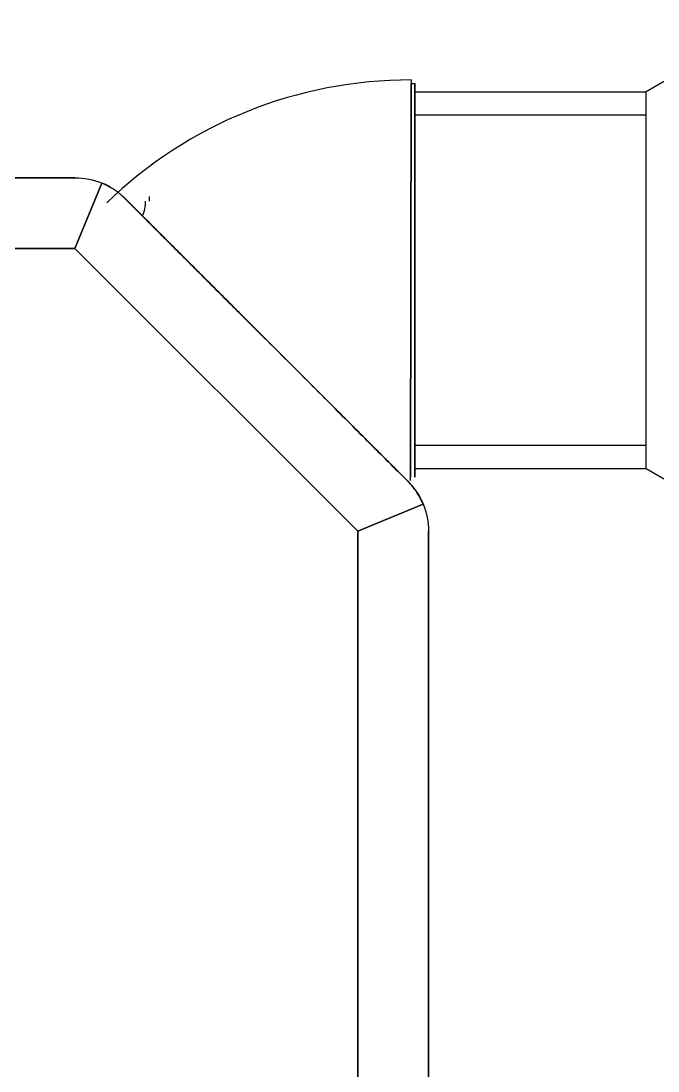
# Model space of a CAD drawing. Header units: millimetres. Extents: x 441156 to 441876, y 4514765 to 4515211.
# Drawn here: x 441348.754 to 441348.8891, y 4515148.1498 to 4515148.3726 of the extents above; entities that cross this region are included whole.
import ezdxf

# ---------------------------------------------------------------- set-up
doc = ezdxf.new("R2010")
doc.units = ezdxf.units.MM
doc.layers.add('Instalaciones_ventilación_extracción', color=86, linetype='Continuous', lineweight=25)

msp = doc.modelspace()

# ---------------------------------------------------------------- linework, layer by layer
at = {"layer": 'Instalaciones_ventilación_extracción'}
for p, q in [((441348.9123457787, 4515148.3725512, -5.307373364137415e-07), (441348.8865150293, 4515148.3575512, -5.307373364137415e-07)), ((441348.8366764715, 4515148.360051059, -5.307373364137415e-07), (441348.8365281192, 4515148.275051189, -5.307373364137415e-07)), ((441348.8366764715, 4515148.360051059, -5.307373364137415e-07), (441348.8365281192, 4515148.275051189, -5.307373364137415e-07)), ((441348.8365294277, 4515148.2758012, -5.307373364137415e-07), (441348.836675163, 4515148.3593012, -5.307373364137415e-07)), ((441348.836675163, 4515148.3593012, -5.307373364137415e-07), (441348.8365294277, 4515148.2758012, -5.307373364137415e-07)), ((441348.836675163, 4515148.3593012, -5.307373364137415e-07), (441348.8375150287, 4515148.3593012, -5.307373364137415e-07)), ((441348.8375150287, 4515148.3593012, -5.307373364137415e-07), (441348.8375150287, 4515148.2758012, -5.307373364137415e-07)), ((441348.8375150287, 4515148.2758012, -5.307373364137415e-07), (441348.8375150287, 4515148.3593012, -5.307373364137415e-07)), ((441348.8375150287, 4515148.3575512, -5.307373364137415e-07), (441348.8865150293, 4515148.3575512, -5.307373364137415e-07)), ((441348.8375150287, 4515148.3575512, -5.307373364137415e-07), (441348.8375150287, 4515148.2775512, -5.307373364137415e-07)), ((441348.8375150287, 4515148.2775512, -5.307373364137415e-07), (441348.8375150287, 4515148.3575512, -5.307373364137415e-07)), ((441348.8865150293, 4515148.2775512, -5.307373364137415e-07), (441348.8865150293, 4515148.3575512, -5.307373364137415e-07)), ((441348.8375150287, 4515148.2825512, -5.307373364137415e-07), (441348.8375150287, 4515148.3525512, -5.307373364137415e-07)), ((441348.8865150293, 4515148.3525512, -5.307373364137415e-07), (441348.8375150287, 4515148.3525512, -5.307373364137415e-07)), ((441348.8375150287, 4515148.3525512, -5.307373364137415e-07), (441348.8375150287, 4515148.2825512, -5.307373364137415e-07)), ((441348.5053926167, 4515148.339306034, -5.307373364137415e-07), (441348.7653926174, 4515148.339306034, -5.307373364137415e-07)), ((441348.7653926174, 4515148.339306034, -5.307373364137415e-07), (441348.5053926167, 4515148.339306034, -5.307373364137415e-07)), ((441348.7653867202, 4515148.324306034, -5.307373364137415e-07), (441348.771127835, 4515148.33816631, -5.307373364137415e-07)), ((441348.771127835, 4515148.33816631, -5.307373364137415e-07), (441348.7653867202, 4515148.324306034, -5.307373364137415e-07)), ((441348.7711278312, 4515148.33816631, -5.307373364137415e-07), (441348.7713288051, 4515148.33808144, -5.307373364137415e-07)), ((441348.7713288051, 4515148.33808144, -5.307373364137415e-07), (441348.7711278312, 4515148.33816631, -5.307373364137415e-07)), ((441348.7713288051, 4515148.33808144, -5.307373364137415e-07), (441348.771527093, 4515148.337994266, -5.307373364137415e-07)), ((441348.771527093, 4515148.337994266, -5.307373364137415e-07), (441348.7713288051, 4515148.33808144, -5.307373364137415e-07)), ((441348.771527093, 4515148.337994266, -5.307373364137415e-07), (441348.7717228784, 4515148.337904789, -5.307373364137415e-07)), ((441348.7717228784, 4515148.337904789, -5.307373364137415e-07), (441348.771527093, 4515148.337994266, -5.307373364137415e-07)), ((441348.7717228784, 4515148.337904789, -5.307373364137415e-07), (441348.7719160244, 4515148.337813175, -5.307373364137415e-07)), ((441348.7719160244, 4515148.337813175, -5.307373364137415e-07), (441348.7717228784, 4515148.337904789, -5.307373364137415e-07)), ((441348.7719160244, 4515148.337813175, -5.307373364137415e-07), (441348.7721063924, 4515148.337719562, -5.307373364137415e-07)), ((441348.7721063924, 4515148.337719562, -5.307373364137415e-07), (441348.7719160244, 4515148.337813175, -5.307373364137415e-07)), ((441348.7721063924, 4515148.337719562, -5.307373364137415e-07), (441348.7722938313, 4515148.337624119, -5.307373364137415e-07)), ((441348.7722938313, 4515148.337624119, -5.307373364137415e-07), (441348.7721063924, 4515148.337719562, -5.307373364137415e-07)), ((441348.7722938313, 4515148.337624119, -5.307373364137415e-07), (441348.7724781884, 4515148.337526997, -5.307373364137415e-07)), ((441348.7724781884, 4515148.337526997, -5.307373364137415e-07), (441348.7722938313, 4515148.337624119, -5.307373364137415e-07)), ((441348.7724781884, 4515148.337526997, -5.307373364137415e-07), (441348.7726593251, 4515148.337428333, -5.307373364137415e-07)), ((441348.7726593251, 4515148.337428333, -5.307373364137415e-07), (441348.7724781884, 4515148.337526997, -5.307373364137415e-07)), ((441348.7726593251, 4515148.337428333, -5.307373364137415e-07), (441348.7728370904, 4515148.337328312, -5.307373364137415e-07)), ((441348.7728370904, 4515148.337328312, -5.307373364137415e-07), (441348.7726593251, 4515148.337428333, -5.307373364137415e-07)), ((441348.7728370904, 4515148.337328312, -5.307373364137415e-07), (441348.7730113613, 4515148.337227101, -5.307373364137415e-07)), ((441348.7730113613, 4515148.337227101, -5.307373364137415e-07), (441348.7728370904, 4515148.337328312, -5.307373364137415e-07)), ((441348.7730113613, 4515148.337227101, -5.307373364137415e-07), (441348.7731820308, 4515148.337124897, -5.307373364137415e-07)), ((441348.7731820308, 4515148.337124897, -5.307373364137415e-07), (441348.7730113613, 4515148.337227101, -5.307373364137415e-07)), ((441348.7731820308, 4515148.337124897, -5.307373364137415e-07), (441348.7733489918, 4515148.337021946, -5.307373364137415e-07)), ((441348.7733489918, 4515148.337021946, -5.307373364137415e-07), (441348.7731820308, 4515148.337124897, -5.307373364137415e-07)), ((441348.7733489918, 4515148.337021946, -5.307373364137415e-07), (441348.7735121083, 4515148.336918415, -5.307373364137415e-07)), ((441348.7735121083, 4515148.336918415, -5.307373364137415e-07), (441348.7733489918, 4515148.337021946, -5.307373364137415e-07)), ((441348.7735121083, 4515148.336918415, -5.307373364137415e-07), (441348.7736712881, 4515148.336814533, -5.307373364137415e-07)), ((441348.7736712881, 4515148.336814533, -5.307373364137415e-07), (441348.7735121083, 4515148.336918415, -5.307373364137415e-07)), ((441348.7736712881, 4515148.336814533, -5.307373364137415e-07), (441348.7738264092, 4515148.336710499, -5.307373364137415e-07)), ((441348.7738264092, 4515148.336710499, -5.307373364137415e-07), (441348.7736712881, 4515148.336814533, -5.307373364137415e-07)), ((441348.7738264092, 4515148.336710499, -5.307373364137415e-07), (441348.7739773794, 4515148.336606525, -5.307373364137415e-07)), ((441348.7739773794, 4515148.336606525, -5.307373364137415e-07), (441348.7738264092, 4515148.336710499, -5.307373364137415e-07)), ((441348.7739773794, 4515148.336606525, -5.307373364137415e-07), (441348.7741249018, 4515148.336502185, -5.307373364137415e-07)), ((441348.7741249018, 4515148.336502185, -5.307373364137415e-07), (441348.7739773794, 4515148.336606525, -5.307373364137415e-07)), ((441348.7741249018, 4515148.336502185, -5.307373364137415e-07), (441348.7742693108, 4515148.336397434, -5.307373364137415e-07)), ((441348.7742693108, 4515148.336397434, -5.307373364137415e-07), (441348.7741249018, 4515148.336502185, -5.307373364137415e-07)), ((441348.7742693108, 4515148.336397434, -5.307373364137415e-07), (441348.7744103782, 4515148.336292545, -5.307373364137415e-07)), ((441348.7744103782, 4515148.336292545, -5.307373364137415e-07), (441348.7742693108, 4515148.336397434, -5.307373364137415e-07)), ((441348.7744103782, 4515148.336292545, -5.307373364137415e-07), (441348.7745479057, 4515148.33618784, -5.307373364137415e-07)), ((441348.7745479057, 4515148.33618784, -5.307373364137415e-07), (441348.7744103782, 4515148.336292545, -5.307373364137415e-07)), ((441348.7745479057, 4515148.33618784, -5.307373364137415e-07), (441348.7746816334, 4515148.336083622, -5.307373364137415e-07)), ((441348.7746816334, 4515148.336083622, -5.307373364137415e-07), (441348.7745479057, 4515148.33618784, -5.307373364137415e-07)), ((441348.7746816334, 4515148.336083622, -5.307373364137415e-07), (441348.7748113797, 4515148.335980183, -5.307373364137415e-07)), ((441348.7748113797, 4515148.335980183, -5.307373364137415e-07), (441348.7746816334, 4515148.336083622, -5.307373364137415e-07)), ((441348.7748113797, 4515148.335980183, -5.307373364137415e-07), (441348.7749368977, 4515148.335877841, -5.307373364137415e-07)), ((441348.7749368977, 4515148.335877841, -5.307373364137415e-07), (441348.7748113797, 4515148.335980183, -5.307373364137415e-07)), ((441348.7749368977, 4515148.335877841, -5.307373364137415e-07), (441348.7750580377, 4515148.335776844, -5.307373364137415e-07)), ((441348.7750580377, 4515148.335776844, -5.307373364137415e-07), (441348.7749368977, 4515148.335877841, -5.307373364137415e-07)), ((441348.7750580377, 4515148.335776844, -5.307373364137415e-07), (441348.7751750574, 4515148.33567722, -5.307373364137415e-07)), ((441348.7751750574, 4515148.33567722, -5.307373364137415e-07), (441348.7750580377, 4515148.335776844, -5.307373364137415e-07)), ((441348.7751750574, 4515148.33567722, -5.307373364137415e-07), (441348.775288079, 4515148.335578999, -5.307373364137415e-07)), ((441348.775288079, 4515148.335578999, -5.307373364137415e-07), (441348.7751750574, 4515148.33567722, -5.307373364137415e-07)), ((441348.775288079, 4515148.335578999, -5.307373364137415e-07), (441348.7753969813, 4515148.335482471, -5.307373364137415e-07)), ((441348.7753969813, 4515148.335482471, -5.307373364137415e-07), (441348.775288079, 4515148.335578999, -5.307373364137415e-07)), ((441348.7753969813, 4515148.335482471, -5.307373364137415e-07), (441348.7755008778, 4515148.335388584, -5.307373364137415e-07)), ((441348.7755008778, 4515148.335388584, -5.307373364137415e-07), (441348.7753969813, 4515148.335482471, -5.307373364137415e-07)), ((441348.7755008778, 4515148.335388584, -5.307373364137415e-07), (441348.7755992972, 4515148.335298023, -5.307373364137415e-07)), ((441348.7755992972, 4515148.335298023, -5.307373364137415e-07), (441348.7755008778, 4515148.335388584, -5.307373364137415e-07)), ((441348.7755992972, 4515148.335298023, -5.307373364137415e-07), (441348.7756895228, 4515148.335213535, -5.307373364137415e-07)), ((441348.7756895228, 4515148.335213535, -5.307373364137415e-07), (441348.7755992972, 4515148.335298023, -5.307373364137415e-07)), ((441348.7756895228, 4515148.335213535, -5.307373364137415e-07), (441348.7757461938, 4515148.335159763, -5.307373364137415e-07)), ((441348.7757461938, 4515148.335159763, -5.307373364137415e-07), (441348.7756895228, 4515148.335213535, -5.307373364137415e-07)), ((441348.7757461882, 4515148.335159769, -5.307373364137415e-07), (441348.8362463518, 4515148.274659605, -5.307373364137415e-07)), ((441348.8362463518, 4515148.274659605, -5.307373364137415e-07), (441348.7757461882, 4515148.335159769, -5.307373364137415e-07)), ((441348.8359992188, 4515148.274912636, -5.307373364137415e-07), (441348.7759992192, 4515148.334912635, -5.307373364137415e-07)), ((441348.7759992192, 4515148.334912635, -5.307373364137415e-07), (441348.8359992188, 4515148.274912636, -5.307373364137415e-07)), ((441348.7811426167, 4515148.335306033, -5.307373364137415e-07), (441348.7811426167, 4515148.334320433, -5.307373364137415e-07)), ((441348.7797169118, 4515148.331194934, -5.307373364137415e-07), (441348.7797228629, 4515148.331188999, -5.307373364137415e-07)), ((441348.7797228629, 4515148.331188999, -5.307373364137415e-07), (441348.7797169118, 4515148.331194934, -5.307373364137415e-07)), ((441348.7797228629, 4515148.331188999, -5.307373364137415e-07), (441348.7797409446, 4515148.331170902, -5.307373364137415e-07)), ((441348.7797409446, 4515148.331170902, -5.307373364137415e-07), (441348.7797228629, 4515148.331188999, -5.307373364137415e-07)), ((441348.7797409446, 4515148.331170902, -5.307373364137415e-07), (441348.7797715841, 4515148.331140262, -5.307373364137415e-07)), ((441348.7797715841, 4515148.331140262, -5.307373364137415e-07), (441348.7797409446, 4515148.331170902, -5.307373364137415e-07)), ((441348.7797715841, 4515148.331140262, -5.307373364137415e-07), (441348.7798151784, 4515148.331096684, -5.307373364137415e-07)), ((441348.7798151784, 4515148.331096684, -5.307373364137415e-07), (441348.7797715841, 4515148.331140262, -5.307373364137415e-07)), ((441348.7798151784, 4515148.331096684, -5.307373364137415e-07), (441348.7798720943, 4515148.331039753, -5.307373364137415e-07)), ((441348.7798720943, 4515148.331039753, -5.307373364137415e-07), (441348.7798151784, 4515148.331096684, -5.307373364137415e-07)), ((441348.7798720943, 4515148.331039753, -5.307373364137415e-07), (441348.7799426355, 4515148.330969227, -5.307373364137415e-07)), ((441348.7799426355, 4515148.330969227, -5.307373364137415e-07), (441348.7798720943, 4515148.331039753, -5.307373364137415e-07)), ((441348.7799426355, 4515148.330969227, -5.307373364137415e-07), (441348.7800266957, 4515148.33088515, -5.307373364137415e-07)), ((441348.7800266957, 4515148.33088515, -5.307373364137415e-07), (441348.7799426355, 4515148.330969227, -5.307373364137415e-07)), ((441348.7800266957, 4515148.33088515, -5.307373364137415e-07), (441348.7801241847, 4515148.330787677, -5.307373364137415e-07)), ((441348.7801241847, 4515148.330787677, -5.307373364137415e-07), (441348.7800266957, 4515148.33088515, -5.307373364137415e-07)), ((441348.7801241847, 4515148.330787677, -5.307373364137415e-07), (441348.7802349637, 4515148.330676898, -5.307373364137415e-07)), ((441348.7802349637, 4515148.330676898, -5.307373364137415e-07), (441348.7801241847, 4515148.330787677, -5.307373364137415e-07)), ((441348.7802349637, 4515148.330676898, -5.307373364137415e-07), (441348.7803589106, 4515148.330552937, -5.307373364137415e-07)), ((441348.7803589106, 4515148.330552937, -5.307373364137415e-07), (441348.7802349637, 4515148.330676898, -5.307373364137415e-07)), ((441348.7803589106, 4515148.330552937, -5.307373364137415e-07), (441348.7804957508, 4515148.330416095, -5.307373364137415e-07)), ((441348.7804957508, 4515148.330416095, -5.307373364137415e-07), (441348.7803589106, 4515148.330552937, -5.307373364137415e-07)), ((441348.7804957508, 4515148.330416095, -5.307373364137415e-07), (441348.7806449514, 4515148.330266911, -5.307373364137415e-07)), ((441348.7806449514, 4515148.330266911, -5.307373364137415e-07), (441348.7804957508, 4515148.330416095, -5.307373364137415e-07)), ((441348.7806449514, 4515148.330266911, -5.307373364137415e-07), (441348.7808059166, 4515148.33010593, -5.307373364137415e-07)), ((441348.7808059166, 4515148.33010593, -5.307373364137415e-07), (441348.7806449514, 4515148.330266911, -5.307373364137415e-07)), ((441348.7808059166, 4515148.33010593, -5.307373364137415e-07), (441348.7809781116, 4515148.32993375, -5.307373364137415e-07)), ((441348.7809781116, 4515148.32993375, -5.307373364137415e-07), (441348.7808059166, 4515148.33010593, -5.307373364137415e-07)), ((441348.7809781116, 4515148.32993375, -5.307373364137415e-07), (441348.7811609274, 4515148.329750935, -5.307373364137415e-07)), ((441348.7811609274, 4515148.329750935, -5.307373364137415e-07), (441348.7809781116, 4515148.32993375, -5.307373364137415e-07)), ((441348.7811609274, 4515148.329750935, -5.307373364137415e-07), (441348.7813536153, 4515148.329558246, -5.307373364137415e-07)), ((441348.7813536153, 4515148.329558246, -5.307373364137415e-07), (441348.7811609274, 4515148.329750935, -5.307373364137415e-07)), ((441348.7813536153, 4515148.329558246, -5.307373364137415e-07), (441348.781555215, 4515148.329356632, -5.307373364137415e-07)), ((441348.781555215, 4515148.329356632, -5.307373364137415e-07), (441348.7813536153, 4515148.329558246, -5.307373364137415e-07)), ((441348.781555215, 4515148.329356632, -5.307373364137415e-07), (441348.7817647635, 4515148.329147083, -5.307373364137415e-07)), ((441348.7817647635, 4515148.329147083, -5.307373364137415e-07), (441348.781555215, 4515148.329356632, -5.307373364137415e-07)), ((441348.7817647635, 4515148.329147083, -5.307373364137415e-07), (441348.7819813165, 4515148.328930546, -5.307373364137415e-07)), ((441348.7819813165, 4515148.328930546, -5.307373364137415e-07), (441348.7817647635, 4515148.329147083, -5.307373364137415e-07)), ((441348.7819813165, 4515148.328930546, -5.307373364137415e-07), (441348.7822055752, 4515148.328706272, -5.307373364137415e-07)), ((441348.7822055752, 4515148.328706272, -5.307373364137415e-07), (441348.7819813165, 4515148.328930546, -5.307373364137415e-07)), ((441348.7822055752, 4515148.328706272, -5.307373364137415e-07), (441348.7824432767, 4515148.328468585, -5.307373364137415e-07)), ((441348.7824432767, 4515148.328468585, -5.307373364137415e-07), (441348.7822055752, 4515148.328706272, -5.307373364137415e-07)), ((441348.7824432767, 4515148.328468585, -5.307373364137415e-07), (441348.7826947868, 4515148.328217075, -5.307373364137415e-07)), ((441348.7826947868, 4515148.328217075, -5.307373364137415e-07), (441348.7824432767, 4515148.328468585, -5.307373364137415e-07)), ((441348.7826947868, 4515148.328217075, -5.307373364137415e-07), (441348.7829599232, 4515148.327951923, -5.307373364137415e-07)), ((441348.7829599232, 4515148.327951923, -5.307373364137415e-07), (441348.7826947868, 4515148.328217075, -5.307373364137415e-07)), ((441348.7829599232, 4515148.327951923, -5.307373364137415e-07), (441348.7832385181, 4515148.327673328, -5.307373364137415e-07)), ((441348.7832385181, 4515148.327673328, -5.307373364137415e-07), (441348.7829599232, 4515148.327951923, -5.307373364137415e-07)), ((441348.7832385181, 4515148.327673328, -5.307373364137415e-07), (441348.7835303732, 4515148.327381473, -5.307373364137415e-07)), ((441348.7835303732, 4515148.327381473, -5.307373364137415e-07), (441348.7832385181, 4515148.327673328, -5.307373364137415e-07)), ((441348.7835303732, 4515148.327381473, -5.307373364137415e-07), (441348.7838350759, 4515148.327076785, -5.307373364137415e-07)), ((441348.7838350759, 4515148.327076785, -5.307373364137415e-07), (441348.7835303732, 4515148.327381473, -5.307373364137415e-07)), ((441348.7838350759, 4515148.327076785, -5.307373364137415e-07), (441348.7841520627, 4515148.326759784, -5.307373364137415e-07)), ((441348.7841520627, 4515148.326759784, -5.307373364137415e-07), (441348.7838350759, 4515148.327076785, -5.307373364137415e-07)), ((441348.7841520627, 4515148.326759784, -5.307373364137415e-07), (441348.784480813, 4515148.326431049, -5.307373364137415e-07)), ((441348.784480813, 4515148.326431049, -5.307373364137415e-07), (441348.7841520627, 4515148.326759784, -5.307373364137415e-07)), ((441348.7653867202, 4515148.324306034, -5.307373364137415e-07), (441348.5053985147, 4515148.324306034, -5.307373364137415e-07)), ((441348.5053985147, 4515148.324306034, -5.307373364137415e-07), (441348.7653867202, 4515148.324306034, -5.307373364137415e-07)), ((441348.825392617, 4515148.264300137, -5.307373364137415e-07), (441348.7653867202, 4515148.324306034, -5.307373364137415e-07)), ((441348.7653867202, 4515148.324306034, -5.307373364137415e-07), (441348.825392617, 4515148.264300137, -5.307373364137415e-07)), ((441348.784480813, 4515148.326431049, -5.307373364137415e-07), (441348.7848207486, 4515148.326091114, -5.307373364137415e-07)), ((441348.7848207486, 4515148.326091114, -5.307373364137415e-07), (441348.784480813, 4515148.326431049, -5.307373364137415e-07)), ((441348.7848207486, 4515148.326091114, -5.307373364137415e-07), (441348.7851713189, 4515148.325740527, -5.307373364137415e-07)), ((441348.7851713189, 4515148.325740527, -5.307373364137415e-07), (441348.7848207486, 4515148.326091114, -5.307373364137415e-07)), ((441348.7851713189, 4515148.325740527, -5.307373364137415e-07), (441348.785531777, 4515148.325380069, -5.307373364137415e-07)), ((441348.785531777, 4515148.325380069, -5.307373364137415e-07), (441348.7851713189, 4515148.325740527, -5.307373364137415e-07)), ((441348.785531777, 4515148.325380069, -5.307373364137415e-07), (441348.7859012234, 4515148.325010624, -5.307373364137415e-07)), ((441348.7859012234, 4515148.325010624, -5.307373364137415e-07), (441348.785531777, 4515148.325380069, -5.307373364137415e-07)), ((441348.7859012234, 4515148.325010624, -5.307373364137415e-07), (441348.7862787406, 4515148.324633106, -5.307373364137415e-07)), ((441348.7862787406, 4515148.324633106, -5.307373364137415e-07), (441348.7859012234, 4515148.325010624, -5.307373364137415e-07)), ((441348.7862787406, 4515148.324633106, -5.307373364137415e-07), (441348.7866634299, 4515148.324248416, -5.307373364137415e-07)), ((441348.7866634299, 4515148.324248416, -5.307373364137415e-07), (441348.7862787406, 4515148.324633106, -5.307373364137415e-07)), ((441348.7866634299, 4515148.324248416, -5.307373364137415e-07), (441348.7870543451, 4515148.323857502, -5.307373364137415e-07)), ((441348.7870543451, 4515148.323857502, -5.307373364137415e-07), (441348.7866634299, 4515148.324248416, -5.307373364137415e-07)), ((441348.7870543451, 4515148.323857502, -5.307373364137415e-07), (441348.7874503406, 4515148.32346152, -5.307373364137415e-07)), ((441348.7874503406, 4515148.32346152, -5.307373364137415e-07), (441348.7870543451, 4515148.323857502, -5.307373364137415e-07)), ((441348.7874503406, 4515148.32346152, -5.307373364137415e-07), (441348.7878501667, 4515148.323061694, -5.307373364137415e-07)), ((441348.7878501667, 4515148.323061694, -5.307373364137415e-07), (441348.7874503406, 4515148.32346152, -5.307373364137415e-07)), ((441348.7878501667, 4515148.323061694, -5.307373364137415e-07), (441348.7882525875, 4515148.32265926, -5.307373364137415e-07)), ((441348.7882525875, 4515148.32265926, -5.307373364137415e-07), (441348.7878501667, 4515148.323061694, -5.307373364137415e-07)), ((441348.7882525875, 4515148.32265926, -5.307373364137415e-07), (441348.7886563801, 4515148.322255481, -5.307373364137415e-07)), ((441348.7886563801, 4515148.322255481, -5.307373364137415e-07), (441348.7882525875, 4515148.32265926, -5.307373364137415e-07)), ((441348.7886563801, 4515148.322255481, -5.307373364137415e-07), (441348.7890666891, 4515148.321845173, -5.307373364137415e-07)), ((441348.7890666891, 4515148.321845173, -5.307373364137415e-07), (441348.7886563801, 4515148.322255481, -5.307373364137415e-07)), ((441348.7890666891, 4515148.321845173, -5.307373364137415e-07), (441348.7894915399, 4515148.321420307, -5.307373364137415e-07)), ((441348.7894915399, 4515148.321420307, -5.307373364137415e-07), (441348.7890666891, 4515148.321845173, -5.307373364137415e-07)), ((441348.7894915399, 4515148.321420307, -5.307373364137415e-07), (441348.7899303064, 4515148.320981541, -5.307373364137415e-07)), ((441348.7899303064, 4515148.320981541, -5.307373364137415e-07), (441348.7894915399, 4515148.321420307, -5.307373364137415e-07)), ((441348.7899303064, 4515148.320981541, -5.307373364137415e-07), (441348.7903823173, 4515148.320529545, -5.307373364137415e-07)), ((441348.7903823173, 4515148.320529545, -5.307373364137415e-07), (441348.7899303064, 4515148.320981541, -5.307373364137415e-07)), ((441348.7903823173, 4515148.320529545, -5.307373364137415e-07), (441348.7908468564, 4515148.320065006, -5.307373364137415e-07)), ((441348.7908468564, 4515148.320065006, -5.307373364137415e-07), (441348.7903823173, 4515148.320529545, -5.307373364137415e-07)), ((441348.7908468564, 4515148.320065006, -5.307373364137415e-07), (441348.7913231897, 4515148.319588657, -5.307373364137415e-07)), ((441348.7913231897, 4515148.319588657, -5.307373364137415e-07), (441348.7908468564, 4515148.320065006, -5.307373364137415e-07)), ((441348.7913231897, 4515148.319588657, -5.307373364137415e-07), (441348.7918104176, 4515148.319101429, -5.307373364137415e-07)), ((441348.7918104176, 4515148.319101429, -5.307373364137415e-07), (441348.7913231897, 4515148.319588657, -5.307373364137415e-07)), ((441348.7918104176, 4515148.319101429, -5.307373364137415e-07), (441348.7923075641, 4515148.318604282, -5.307373364137415e-07)), ((441348.7923075641, 4515148.318604282, -5.307373364137415e-07), (441348.7918104176, 4515148.319101429, -5.307373364137415e-07)), ((441348.7923075641, 4515148.318604282, -5.307373364137415e-07), (441348.7928136681, 4515148.318098178, -5.307373364137415e-07)), ((441348.7928136681, 4515148.318098178, -5.307373364137415e-07), (441348.7923075641, 4515148.318604282, -5.307373364137415e-07)), ((441348.7928136681, 4515148.318098178, -5.307373364137415e-07), (441348.7933277675, 4515148.317584095, -5.307373364137415e-07)), ((441348.7933277675, 4515148.317584095, -5.307373364137415e-07), (441348.7928136681, 4515148.318098178, -5.307373364137415e-07)), ((441348.7933277675, 4515148.317584095, -5.307373364137415e-07), (441348.7938488704, 4515148.317062977, -5.307373364137415e-07)), ((441348.7938488704, 4515148.317062977, -5.307373364137415e-07), (441348.7933277675, 4515148.317584095, -5.307373364137415e-07)), ((441348.7938488704, 4515148.317062977, -5.307373364137415e-07), (441348.794375863, 4515148.316535984, -5.307373364137415e-07)), ((441348.794375863, 4515148.316535984, -5.307373364137415e-07), (441348.7938488704, 4515148.317062977, -5.307373364137415e-07)), ((441348.794375863, 4515148.316535984, -5.307373364137415e-07), (441348.7949075094, 4515148.316004337, -5.307373364137415e-07)), ((441348.7949075094, 4515148.316004337, -5.307373364137415e-07), (441348.794375863, 4515148.316535984, -5.307373364137415e-07)), ((441348.7949075094, 4515148.316004337, -5.307373364137415e-07), (441348.7954426204, 4515148.315469242, -5.307373364137415e-07)), ((441348.7954426204, 4515148.315469242, -5.307373364137415e-07), (441348.7949075094, 4515148.316004337, -5.307373364137415e-07)), ((441348.7954426204, 4515148.315469242, -5.307373364137415e-07), (441348.7959799581, 4515148.314931904, -5.307373364137415e-07)), ((441348.7959799581, 4515148.314931904, -5.307373364137415e-07), (441348.7954426204, 4515148.315469242, -5.307373364137415e-07)), ((441348.7959799581, 4515148.314931904, -5.307373364137415e-07), (441348.7965182579, 4515148.314393588, -5.307373364137415e-07)), ((441348.7965182579, 4515148.314393588, -5.307373364137415e-07), (441348.7959799581, 4515148.314931904, -5.307373364137415e-07)), ((441348.7965182579, 4515148.314393588, -5.307373364137415e-07), (441348.7970561302, 4515148.313855732, -5.307373364137415e-07)), ((441348.7970561302, 4515148.313855732, -5.307373364137415e-07), (441348.7965182579, 4515148.314393588, -5.307373364137415e-07)), ((441348.7970561302, 4515148.313855732, -5.307373364137415e-07), (441348.7975921408, 4515148.313319721, -5.307373364137415e-07)), ((441348.7975921408, 4515148.313319721, -5.307373364137415e-07), (441348.7970561302, 4515148.313855732, -5.307373364137415e-07)), ((441348.7975921408, 4515148.313319721, -5.307373364137415e-07), (441348.7981248713, 4515148.312786991, -5.307373364137415e-07)), ((441348.7981248713, 4515148.312786991, -5.307373364137415e-07), (441348.7975921408, 4515148.313319721, -5.307373364137415e-07)), ((441348.7981248713, 4515148.312786991, -5.307373364137415e-07), (441348.798653558, 4515148.312258304, -5.307373364137415e-07)), ((441348.798653558, 4515148.312258304, -5.307373364137415e-07), (441348.7981248713, 4515148.312786991, -5.307373364137415e-07)), ((441348.798653558, 4515148.312258304, -5.307373364137415e-07), (441348.7991905911, 4515148.311721271, -5.307373364137415e-07)), ((441348.7991905911, 4515148.311721271, -5.307373364137415e-07), (441348.798653558, 4515148.312258304, -5.307373364137415e-07)), ((441348.7991905911, 4515148.311721271, -5.307373364137415e-07), (441348.7997403499, 4515148.311171512, -5.307373364137415e-07)), ((441348.7997403499, 4515148.311171512, -5.307373364137415e-07), (441348.7991905911, 4515148.311721271, -5.307373364137415e-07)), ((441348.7997403499, 4515148.311171512, -5.307373364137415e-07), (441348.8003016897, 4515148.310610157, -5.307373364137415e-07)), ((441348.8003016897, 4515148.310610157, -5.307373364137415e-07), (441348.7997403499, 4515148.311171512, -5.307373364137415e-07)), ((441348.8003016897, 4515148.310610157, -5.307373364137415e-07), (441348.8008735134, 4515148.310038334, -5.307373364137415e-07)), ((441348.8008735134, 4515148.310038334, -5.307373364137415e-07), (441348.8003016897, 4515148.310610157, -5.307373364137415e-07)), ((441348.8008735134, 4515148.310038334, -5.307373364137415e-07), (441348.8014546745, 4515148.309457188, -5.307373364137415e-07)), ((441348.8014546745, 4515148.309457188, -5.307373364137415e-07), (441348.8008735134, 4515148.310038334, -5.307373364137415e-07)), ((441348.8014546745, 4515148.309457188, -5.307373364137415e-07), (441348.8020439689, 4515148.308867877, -5.307373364137415e-07)), ((441348.8020439689, 4515148.308867877, -5.307373364137415e-07), (441348.8014546745, 4515148.309457188, -5.307373364137415e-07)), ((441348.8020439689, 4515148.308867877, -5.307373364137415e-07), (441348.802640237, 4515148.308271625, -5.307373364137415e-07)), ((441348.802640237, 4515148.308271625, -5.307373364137415e-07), (441348.8020439689, 4515148.308867877, -5.307373364137415e-07)), ((441348.802640237, 4515148.308271625, -5.307373364137415e-07), (441348.8032421349, 4515148.307669727, -5.307373364137415e-07)), ((441348.8032421349, 4515148.307669727, -5.307373364137415e-07), (441348.802640237, 4515148.308271625, -5.307373364137415e-07)), ((441348.8032421349, 4515148.307669727, -5.307373364137415e-07), (441348.8038484427, 4515148.307063419, -5.307373364137415e-07)), ((441348.8038484427, 4515148.307063419, -5.307373364137415e-07), (441348.8032421349, 4515148.307669727, -5.307373364137415e-07)), ((441348.8038484427, 4515148.307063419, -5.307373364137415e-07), (441348.8044578946, 4515148.306453953, -5.307373364137415e-07)), ((441348.8044578946, 4515148.306453953, -5.307373364137415e-07), (441348.8038484427, 4515148.307063419, -5.307373364137415e-07)), ((441348.8044578946, 4515148.306453953, -5.307373364137415e-07), (441348.8050692985, 4515148.305842548, -5.307373364137415e-07)), ((441348.8050692985, 4515148.305842548, -5.307373364137415e-07), (441348.8044578946, 4515148.306453953, -5.307373364137415e-07)), ((441348.8050692985, 4515148.305842548, -5.307373364137415e-07), (441348.8056813134, 4515148.305230534, -5.307373364137415e-07)), ((441348.8056813134, 4515148.305230534, -5.307373364137415e-07), (441348.8050692985, 4515148.305842548, -5.307373364137415e-07)), ((441348.8056813134, 4515148.305230534, -5.307373364137415e-07), (441348.8062926112, 4515148.304619251, -5.307373364137415e-07)), ((441348.8062926112, 4515148.304619251, -5.307373364137415e-07), (441348.8056813134, 4515148.305230534, -5.307373364137415e-07)), ((441348.8062926112, 4515148.304619251, -5.307373364137415e-07), (441348.8069018331, 4515148.304010029, -5.307373364137415e-07)), ((441348.8069018331, 4515148.304010029, -5.307373364137415e-07), (441348.8062926112, 4515148.304619251, -5.307373364137415e-07)), ((441348.8069018331, 4515148.304010029, -5.307373364137415e-07), (441348.8075076379, 4515148.303404224, -5.307373364137415e-07)), ((441348.8075076379, 4515148.303404224, -5.307373364137415e-07), (441348.8069018331, 4515148.304010029, -5.307373364137415e-07)), ((441348.8075076379, 4515148.303404224, -5.307373364137415e-07), (441348.8081086511, 4515148.302803196, -5.307373364137415e-07)), ((441348.8081086511, 4515148.302803196, -5.307373364137415e-07), (441348.8075076379, 4515148.303404224, -5.307373364137415e-07)), ((441348.8081086511, 4515148.302803196, -5.307373364137415e-07), (441348.8087034999, 4515148.302208347, -5.307373364137415e-07)), ((441348.8087034999, 4515148.302208347, -5.307373364137415e-07), (441348.8081086511, 4515148.302803196, -5.307373364137415e-07)), ((441348.8087034999, 4515148.302208347, -5.307373364137415e-07), (441348.8092908105, 4515148.301621052, -5.307373364137415e-07)), ((441348.8092908105, 4515148.301621052, -5.307373364137415e-07), (441348.8087034999, 4515148.302208347, -5.307373364137415e-07)), ((441348.8092908105, 4515148.301621052, -5.307373364137415e-07), (441348.8098691647, 4515148.301042682, -5.307373364137415e-07)), ((441348.8098691647, 4515148.301042682, -5.307373364137415e-07), (441348.8092908105, 4515148.301621052, -5.307373364137415e-07)), ((441348.8098691647, 4515148.301042682, -5.307373364137415e-07), (441348.8104421013, 4515148.300469761, -5.307373364137415e-07)), ((441348.8104421013, 4515148.300469761, -5.307373364137415e-07), (441348.8098691647, 4515148.301042682, -5.307373364137415e-07)), ((441348.8104421013, 4515148.300469761, -5.307373364137415e-07), (441348.8110237355, 4515148.299888111, -5.307373364137415e-07)), ((441348.8110237355, 4515148.299888111, -5.307373364137415e-07), (441348.8104421013, 4515148.300469761, -5.307373364137415e-07)), ((441348.8110237355, 4515148.299888111, -5.307373364137415e-07), (441348.8116138541, 4515148.299297992, -5.307373364137415e-07)), ((441348.8116138541, 4515148.299297992, -5.307373364137415e-07), (441348.8110237355, 4515148.299888111, -5.307373364137415e-07)), ((441348.8116138541, 4515148.299297992, -5.307373364137415e-07), (441348.8122110526, 4515148.298700809, -5.307373364137415e-07)), ((441348.8122110526, 4515148.298700809, -5.307373364137415e-07), (441348.8116138541, 4515148.299297992, -5.307373364137415e-07)), ((441348.8122110526, 4515148.298700809, -5.307373364137415e-07), (441348.8128139275, 4515148.298097919, -5.307373364137415e-07)), ((441348.8128139275, 4515148.298097919, -5.307373364137415e-07), (441348.8122110526, 4515148.298700809, -5.307373364137415e-07)), ((441348.8128139275, 4515148.298097919, -5.307373364137415e-07), (441348.8134211209, 4515148.297490741, -5.307373364137415e-07)), ((441348.8134211209, 4515148.297490741, -5.307373364137415e-07), (441348.8128139275, 4515148.298097919, -5.307373364137415e-07)), ((441348.8134211209, 4515148.297490741, -5.307373364137415e-07), (441348.8140312434, 4515148.296880619, -5.307373364137415e-07)), ((441348.8140312434, 4515148.296880619, -5.307373364137415e-07), (441348.8134211209, 4515148.297490741, -5.307373364137415e-07)), ((441348.8140312434, 4515148.296880619, -5.307373364137415e-07), (441348.8146429528, 4515148.296268909, -5.307373364137415e-07)), ((441348.8146429528, 4515148.296268909, -5.307373364137415e-07), (441348.8140312434, 4515148.296880619, -5.307373364137415e-07)), ((441348.8146429528, 4515148.296268909, -5.307373364137415e-07), (441348.8152549063, 4515148.295656956, -5.307373364137415e-07)), ((441348.8152549063, 4515148.295656956, -5.307373364137415e-07), (441348.8146429528, 4515148.296268909, -5.307373364137415e-07)), ((441348.8152549063, 4515148.295656956, -5.307373364137415e-07), (441348.8158657468, 4515148.295046115, -5.307373364137415e-07)), ((441348.8158657468, 4515148.295046115, -5.307373364137415e-07), (441348.8152549063, 4515148.295656956, -5.307373364137415e-07)), ((441348.8158657468, 4515148.295046115, -5.307373364137415e-07), (441348.816474191, 4515148.294437671, -5.307373364137415e-07)), ((441348.816474191, 4515148.294437671, -5.307373364137415e-07), (441348.8158657468, 4515148.295046115, -5.307373364137415e-07)), ((441348.816474191, 4515148.294437671, -5.307373364137415e-07), (441348.817079003, 4515148.293832843, -5.307373364137415e-07)), ((441348.817079003, 4515148.293832843, -5.307373364137415e-07), (441348.816474191, 4515148.294437671, -5.307373364137415e-07)), ((441348.817079003, 4515148.293832843, -5.307373364137415e-07), (441348.817678948, 4515148.293232914, -5.307373364137415e-07)), ((441348.817678948, 4515148.293232914, -5.307373364137415e-07), (441348.817079003, 4515148.293832843, -5.307373364137415e-07)), ((441348.817678948, 4515148.293232914, -5.307373364137415e-07), (441348.8182727444, 4515148.292639118, -5.307373364137415e-07)), ((441348.8182727444, 4515148.292639118, -5.307373364137415e-07), (441348.817678948, 4515148.293232914, -5.307373364137415e-07)), ((441348.8182727444, 4515148.292639118, -5.307373364137415e-07), (441348.8188591395, 4515148.292052723, -5.307373364137415e-07)), ((441348.8188591395, 4515148.292052723, -5.307373364137415e-07), (441348.8182727444, 4515148.292639118, -5.307373364137415e-07)), ((441348.8188591395, 4515148.292052723, -5.307373364137415e-07), (441348.8194368827, 4515148.291474964, -5.307373364137415e-07)), ((441348.8194368827, 4515148.291474964, -5.307373364137415e-07), (441348.8188591395, 4515148.292052723, -5.307373364137415e-07)), ((441348.8194368827, 4515148.291474964, -5.307373364137415e-07), (441348.8200048451, 4515148.290907001, -5.307373364137415e-07)), ((441348.8200048451, 4515148.290907001, -5.307373364137415e-07), (441348.8194368827, 4515148.291474964, -5.307373364137415e-07)), ((441348.8200048451, 4515148.290907001, -5.307373364137415e-07), (441348.8205618831, 4515148.290349964, -5.307373364137415e-07)), ((441348.8205618831, 4515148.290349964, -5.307373364137415e-07), (441348.8200048451, 4515148.290907001, -5.307373364137415e-07)), ((441348.8205618831, 4515148.290349964, -5.307373364137415e-07), (441348.8211068661, 4515148.289804981, -5.307373364137415e-07)), ((441348.8211068661, 4515148.289804981, -5.307373364137415e-07), (441348.8205618831, 4515148.290349964, -5.307373364137415e-07)), ((441348.8211068661, 4515148.289804981, -5.307373364137415e-07), (441348.8216388329, 4515148.289273029, -5.307373364137415e-07)), ((441348.8216388329, 4515148.289273029, -5.307373364137415e-07), (441348.8211068661, 4515148.289804981, -5.307373364137415e-07)), ((441348.8216388329, 4515148.289273029, -5.307373364137415e-07), (441348.8221687405, 4515148.288743122, -5.307373364137415e-07)), ((441348.8221687405, 4515148.288743122, -5.307373364137415e-07), (441348.8216388329, 4515148.289273029, -5.307373364137415e-07)), ((441348.8221687405, 4515148.288743122, -5.307373364137415e-07), (441348.8227027981, 4515148.288209049, -5.307373364137415e-07)), ((441348.8227027981, 4515148.288209049, -5.307373364137415e-07), (441348.8221687405, 4515148.288743122, -5.307373364137415e-07)), ((441348.8227027981, 4515148.288209049, -5.307373364137415e-07), (441348.8232395864, 4515148.28767226, -5.307373364137415e-07)), ((441348.8232395864, 4515148.28767226, -5.307373364137415e-07), (441348.8227027981, 4515148.288209049, -5.307373364137415e-07)), ((441348.8232395864, 4515148.28767226, -5.307373364137415e-07), (441348.8237776571, 4515148.287134205, -5.307373364137415e-07)), ((441348.8237776571, 4515148.287134205, -5.307373364137415e-07), (441348.8232395864, 4515148.28767226, -5.307373364137415e-07)), ((441348.8237776571, 4515148.287134205, -5.307373364137415e-07), (441348.8243155601, 4515148.286596302, -5.307373364137415e-07)), ((441348.8243155601, 4515148.286596302, -5.307373364137415e-07), (441348.8237776571, 4515148.287134205, -5.307373364137415e-07)), ((441348.8243155601, 4515148.286596302, -5.307373364137415e-07), (441348.8248519069, 4515148.28605994, -5.307373364137415e-07)), ((441348.8248519069, 4515148.28605994, -5.307373364137415e-07), (441348.8243155601, 4515148.286596302, -5.307373364137415e-07)), ((441348.8248519069, 4515148.28605994, -5.307373364137415e-07), (441348.8253854607, 4515148.285526386, -5.307373364137415e-07)), ((441348.8253854607, 4515148.285526386, -5.307373364137415e-07), (441348.8248519069, 4515148.28605994, -5.307373364137415e-07)), ((441348.8253854607, 4515148.285526386, -5.307373364137415e-07), (441348.8259149865, 4515148.28499686, -5.307373364137415e-07)), ((441348.8259149865, 4515148.28499686, -5.307373364137415e-07), (441348.8253854607, 4515148.285526386, -5.307373364137415e-07)), ((441348.8259149865, 4515148.28499686, -5.307373364137415e-07), (441348.8264392634, 4515148.284472599, -5.307373364137415e-07)), ((441348.8264392634, 4515148.284472599, -5.307373364137415e-07), (441348.8259149865, 4515148.28499686, -5.307373364137415e-07)), ((441348.8264392634, 4515148.284472599, -5.307373364137415e-07), (441348.8269570396, 4515148.283954822, -5.307373364137415e-07)), ((441348.8269570396, 4515148.283954822, -5.307373364137415e-07), (441348.8264392634, 4515148.284472599, -5.307373364137415e-07)), ((441348.8269570396, 4515148.283954822, -5.307373364137415e-07), (441348.8274672479, 4515148.283444599, -5.307373364137415e-07)), ((441348.8274672479, 4515148.283444599, -5.307373364137415e-07), (441348.8269570396, 4515148.283954822, -5.307373364137415e-07)), ((441348.8274672479, 4515148.283444599, -5.307373364137415e-07), (441348.8279689411, 4515148.28294292, -5.307373364137415e-07)), ((441348.8279689411, 4515148.28294292, -5.307373364137415e-07), (441348.8274672479, 4515148.283444599, -5.307373364137415e-07)), ((441348.8279689411, 4515148.28294292, -5.307373364137415e-07), (441348.8284610985, 4515148.282450749, -5.307373364137415e-07)), ((441348.8284610985, 4515148.282450749, -5.307373364137415e-07), (441348.8279689411, 4515148.28294292, -5.307373364137415e-07)), ((441348.8284610985, 4515148.282450749, -5.307373364137415e-07), (441348.828942773, 4515148.281969089, -5.307373364137415e-07)), ((441348.828942773, 4515148.281969089, -5.307373364137415e-07), (441348.8284610985, 4515148.282450749, -5.307373364137415e-07)), ((441348.828942773, 4515148.281969089, -5.307373364137415e-07), (441348.8294129568, 4515148.281498905, -5.307373364137415e-07)), ((441348.8294129568, 4515148.281498905, -5.307373364137415e-07), (441348.828942773, 4515148.281969089, -5.307373364137415e-07)), ((441348.8375150287, 4515148.2825512, -5.307373364137415e-07), (441348.8865150293, 4515148.2825512, -5.307373364137415e-07)), ((441348.8294129568, 4515148.281498905, -5.307373364137415e-07), (441348.8298708276, 4515148.281041034, -5.307373364137415e-07)), ((441348.8298708276, 4515148.281041034, -5.307373364137415e-07), (441348.8294129568, 4515148.281498905, -5.307373364137415e-07)), ((441348.8298708276, 4515148.281041034, -5.307373364137415e-07), (441348.8303156673, 4515148.280596195, -5.307373364137415e-07)), ((441348.8303156673, 4515148.280596195, -5.307373364137415e-07), (441348.8298708276, 4515148.281041034, -5.307373364137415e-07)), ((441348.8303156673, 4515148.280596195, -5.307373364137415e-07), (441348.8307467886, 4515148.280165073, -5.307373364137415e-07)), ((441348.8307467886, 4515148.280165073, -5.307373364137415e-07), (441348.8303156673, 4515148.280596195, -5.307373364137415e-07)), ((441348.8307467886, 4515148.280165073, -5.307373364137415e-07), (441348.8311634763, 4515148.279748386, -5.307373364137415e-07)), ((441348.8311634763, 4515148.279748386, -5.307373364137415e-07), (441348.8307467886, 4515148.280165073, -5.307373364137415e-07)), ((441348.8311634763, 4515148.279748386, -5.307373364137415e-07), (441348.831567742, 4515148.27934412, -5.307373364137415e-07)), ((441348.831567742, 4515148.27934412, -5.307373364137415e-07), (441348.8311634763, 4515148.279748386, -5.307373364137415e-07)), ((441348.831567742, 4515148.27934412, -5.307373364137415e-07), (441348.831969888, 4515148.278941974, -5.307373364137415e-07)), ((441348.831969888, 4515148.278941974, -5.307373364137415e-07), (441348.831567742, 4515148.27934412, -5.307373364137415e-07)), ((441348.831969888, 4515148.278941974, -5.307373364137415e-07), (441348.8323698659, 4515148.27854198, -5.307373364137415e-07)), ((441348.8323698659, 4515148.27854198, -5.307373364137415e-07), (441348.831969888, 4515148.278941974, -5.307373364137415e-07)), ((441348.8323698659, 4515148.27854198, -5.307373364137415e-07), (441348.8327664268, 4515148.278145419, -5.307373364137415e-07)), ((441348.8327664268, 4515148.278145419, -5.307373364137415e-07), (441348.8323698659, 4515148.27854198, -5.307373364137415e-07)), ((441348.8327664268, 4515148.278145419, -5.307373364137415e-07), (441348.8331583031, 4515148.277753559, -5.307373364137415e-07)), ((441348.8331583031, 4515148.277753559, -5.307373364137415e-07), (441348.8327664268, 4515148.278145419, -5.307373364137415e-07)), ((441348.8331583031, 4515148.277753559, -5.307373364137415e-07), (441348.8335442134, 4515148.277367649, -5.307373364137415e-07)), ((441348.8335442134, 4515148.277367649, -5.307373364137415e-07), (441348.8331583031, 4515148.277753559, -5.307373364137415e-07)), ((441348.8865150293, 4515148.2775512, -5.307373364137415e-07), (441348.8375150287, 4515148.2775512, -5.307373364137415e-07)), ((441348.9123457787, 4515148.262551201, -5.307373364137415e-07), (441348.8865150293, 4515148.2775512, -5.307373364137415e-07)), ((441348.8335442134, 4515148.277367649, -5.307373364137415e-07), (441348.8339231192, 4515148.276988743, -5.307373364137415e-07)), ((441348.8339231192, 4515148.276988743, -5.307373364137415e-07), (441348.8335442134, 4515148.277367649, -5.307373364137415e-07)), ((441348.8339231192, 4515148.276988743, -5.307373364137415e-07), (441348.834294091, 4515148.276617755, -5.307373364137415e-07)), ((441348.834294091, 4515148.276617755, -5.307373364137415e-07), (441348.8339231192, 4515148.276988743, -5.307373364137415e-07)), ((441348.834294091, 4515148.276617755, -5.307373364137415e-07), (441348.8346561976, 4515148.27625565, -5.307373364137415e-07)), ((441348.8346561976, 4515148.27625565, -5.307373364137415e-07), (441348.834294091, 4515148.276617755, -5.307373364137415e-07)), ((441348.8346561976, 4515148.27625565, -5.307373364137415e-07), (441348.8350085226, 4515148.275903339, -5.307373364137415e-07)), ((441348.8350085226, 4515148.275903339, -5.307373364137415e-07), (441348.8346561976, 4515148.27625565, -5.307373364137415e-07)), ((441348.8350085226, 4515148.275903339, -5.307373364137415e-07), (441348.835350182, 4515148.275561679, -5.307373364137415e-07)), ((441348.835350182, 4515148.275561679, -5.307373364137415e-07), (441348.8350085226, 4515148.275903339, -5.307373364137415e-07)), ((441348.835350182, 4515148.275561679, -5.307373364137415e-07), (441348.83568055, 4515148.275231296, -5.307373364137415e-07)), ((441348.83568055, 4515148.275231296, -5.307373364137415e-07), (441348.835350182, 4515148.275561679, -5.307373364137415e-07)), ((441348.83568055, 4515148.275231296, -5.307373364137415e-07), (441348.835999108, 4515148.274912754, -5.307373364137415e-07)), ((441348.835999108, 4515148.274912754, -5.307373364137415e-07), (441348.83568055, 4515148.275231296, -5.307373364137415e-07)), ((441348.8359992151, 4515148.274912632, -5.307373364137415e-07), (441348.8362887661, 4515148.274614964, -5.307373364137415e-07)), ((441348.8360413593, 4515148.274870319, -5.307373364137415e-07), (441348.8359992151, 4515148.274912632, -5.307373364137415e-07)), ((441348.8360831533, 4515148.274828037, -5.307373364137415e-07), (441348.8360413593, 4515148.274870319, -5.307373364137415e-07)), ((441348.8361245655, 4515148.274785785, -5.307373364137415e-07), (441348.8360831533, 4515148.274828037, -5.307373364137415e-07)), ((441348.8361656275, 4515148.274743579, -5.307373364137415e-07), (441348.8361245655, 4515148.274785785, -5.307373364137415e-07)), ((441348.8362063375, 4515148.274701404, -5.307373364137415e-07), (441348.8361656275, 4515148.274743579, -5.307373364137415e-07)), ((441348.8362466824, 4515148.274659259, -5.307373364137415e-07), (441348.8362063375, 4515148.274701404, -5.307373364137415e-07)), ((441348.8362463462, 4515148.27465961, -5.307373364137415e-07), (441348.836300118, 4515148.274602939, -5.307373364137415e-07)), ((441348.836300118, 4515148.274602939, -5.307373364137415e-07), (441348.8362463462, 4515148.27465961, -5.307373364137415e-07)), ((441348.8365574116, 4515148.274323383, -5.307373364137415e-07), (441348.8362466824, 4515148.274659259, -5.307373364137415e-07)), ((441348.8362887661, 4515148.274614964, -5.307373364137415e-07), (441348.8365607691, 4515148.274319645, -5.307373364137415e-07)), ((441348.836300118, 4515148.274602939, -5.307373364137415e-07), (441348.8363846066, 4515148.274512714, -5.307373364137415e-07)), ((441348.8363846066, 4515148.274512714, -5.307373364137415e-07), (441348.836300118, 4515148.274602939, -5.307373364137415e-07)), ((441348.8363846066, 4515148.274512714, -5.307373364137415e-07), (441348.8364751675, 4515148.274414295, -5.307373364137415e-07)), ((441348.8364751675, 4515148.274414295, -5.307373364137415e-07), (441348.8363846066, 4515148.274512714, -5.307373364137415e-07)), ((441348.8364751675, 4515148.274414295, -5.307373364137415e-07), (441348.8365690541, 4515148.274310398, -5.307373364137415e-07)), ((441348.8365690541, 4515148.274310398, -5.307373364137415e-07), (441348.8364751675, 4515148.274414295, -5.307373364137415e-07)), ((441348.836846917, 4515148.273991032, -5.307373364137415e-07), (441348.8365574116, 4515148.274323383, -5.307373364137415e-07)), ((441348.8365607691, 4515148.274319645, -5.307373364137415e-07), (441348.8368158499, 4515148.274027652, -5.307373364137415e-07)), ((441348.8365690541, 4515148.274310398, -5.307373364137415e-07), (441348.836665582, 4515148.274201496, -5.307373364137415e-07)), ((441348.836665582, 4515148.274201496, -5.307373364137415e-07), (441348.8365690541, 4515148.274310398, -5.307373364137415e-07)), ((441348.836665582, 4515148.274201496, -5.307373364137415e-07), (441348.836763802, 4515148.274088474, -5.307373364137415e-07)), ((441348.836763802, 4515148.274088474, -5.307373364137415e-07), (441348.836665582, 4515148.274201496, -5.307373364137415e-07)), ((441348.836763802, 4515148.274088474, -5.307373364137415e-07), (441348.8368634265, 4515148.273971454, -5.307373364137415e-07)), ((441348.8368634265, 4515148.273971454, -5.307373364137415e-07), (441348.836763802, 4515148.274088474, -5.307373364137415e-07)), ((441348.8368158499, 4515148.274027652, -5.307373364137415e-07), (441348.8370546345, 4515148.273739872, -5.307373364137415e-07)), ((441348.8371168757, 4515148.27366248, -5.307373364137415e-07), (441348.836846917, 4515148.273991032, -5.307373364137415e-07)), ((441348.8368634265, 4515148.273971454, -5.307373364137415e-07), (441348.8369644248, 4515148.273850314, -5.307373364137415e-07)), ((441348.8369644248, 4515148.273850314, -5.307373364137415e-07), (441348.8368634265, 4515148.273971454, -5.307373364137415e-07)), ((441348.8369644248, 4515148.273850314, -5.307373364137415e-07), (441348.8370667659, 4515148.273724796, -5.307373364137415e-07)), ((441348.8370667659, 4515148.273724796, -5.307373364137415e-07), (441348.8369644248, 4515148.273850314, -5.307373364137415e-07)), ((441348.8370546345, 4515148.273739872, -5.307373364137415e-07), (441348.8372777794, 4515148.273457156, -5.307373364137415e-07)), ((441348.8370667659, 4515148.273724796, -5.307373364137415e-07), (441348.8371702051, 4515148.273595051, -5.307373364137415e-07)), ((441348.8371702051, 4515148.273595051, -5.307373364137415e-07), (441348.8370667659, 4515148.273724796, -5.307373364137415e-07)), ((441348.837367883, 4515148.273339054, -5.307373364137415e-07), (441348.8371168757, 4515148.27366248, -5.307373364137415e-07)), ((441348.8371702051, 4515148.273595051, -5.307373364137415e-07), (441348.8372744229, 4515148.273461322, -5.307373364137415e-07)), ((441348.8372744229, 4515148.273461322, -5.307373364137415e-07), (441348.8371702051, 4515148.273595051, -5.307373364137415e-07)), ((441348.8372744229, 4515148.273461322, -5.307373364137415e-07), (441348.8373791287, 4515148.273323795, -5.307373364137415e-07)), ((441348.8373791287, 4515148.273323795, -5.307373364137415e-07), (441348.8372744229, 4515148.273461322, -5.307373364137415e-07)), ((441348.8372777794, 4515148.273457156, -5.307373364137415e-07), (441348.8374858788, 4515148.273180363, -5.307373364137415e-07)), ((441348.8376005488, 4515148.273022113, -5.307373364137415e-07), (441348.837367883, 4515148.273339054, -5.307373364137415e-07)), ((441348.8373791287, 4515148.273323795, -5.307373364137415e-07), (441348.8374840171, 4515148.273182727, -5.307373364137415e-07)), ((441348.8374840171, 4515148.273182727, -5.307373364137415e-07), (441348.8373791287, 4515148.273323795, -5.307373364137415e-07)), ((441348.8374840171, 4515148.273182727, -5.307373364137415e-07), (441348.8375887685, 4515148.273038318, -5.307373364137415e-07)), ((441348.8375887685, 4515148.273038318, -5.307373364137415e-07), (441348.8374840171, 4515148.273182727, -5.307373364137415e-07)), ((441348.8374858788, 4515148.273180363, -5.307373364137415e-07), (441348.8376795892, 4515148.272910328, -5.307373364137415e-07)), ((441348.8375887685, 4515148.273038318, -5.307373364137415e-07), (441348.8376931083, 4515148.272890796, -5.307373364137415e-07)), ((441348.8376931083, 4515148.272890796, -5.307373364137415e-07), (441348.8375887685, 4515148.273038318, -5.307373364137415e-07)), ((441348.8378154841, 4515148.272713016, -5.307373364137415e-07), (441348.8376005488, 4515148.273022113, -5.307373364137415e-07)), ((441348.8376795892, 4515148.272910328, -5.307373364137415e-07), (441348.8378594593, 4515148.272647724, -5.307373364137415e-07)), ((441348.8376931083, 4515148.272890796, -5.307373364137415e-07), (441348.8377970821, 4515148.272739826, -5.307373364137415e-07)), ((441348.8377970821, 4515148.272739826, -5.307373364137415e-07), (441348.8376931083, 4515148.272890796, -5.307373364137415e-07)), ((441348.8377970821, 4515148.272739826, -5.307373364137415e-07), (441348.8379011164, 4515148.272584705, -5.307373364137415e-07)), ((441348.8379011164, 4515148.272584705, -5.307373364137415e-07), (441348.8377970821, 4515148.272739826, -5.307373364137415e-07)), ((441348.838013284, 4515148.27241312, -5.307373364137415e-07), (441348.8378154841, 4515148.272713016, -5.307373364137415e-07)), ((441348.8378594593, 4515148.272647724, -5.307373364137415e-07), (441348.8380260552, 4515148.272393283, -5.307373364137415e-07)), ((441348.8379011164, 4515148.272584705, -5.307373364137415e-07), (441348.838004998, 4515148.272425525, -5.307373364137415e-07)), ((441348.838004998, 4515148.272425525, -5.307373364137415e-07), (441348.8379011164, 4515148.272584705, -5.307373364137415e-07)), ((441348.838004998, 4515148.272425525, -5.307373364137415e-07), (441348.8381085294, 4515148.272262409, -5.307373364137415e-07)), ((441348.8381085294, 4515148.272262409, -5.307373364137415e-07), (441348.838004998, 4515148.272425525, -5.307373364137415e-07)), ((441348.8381945575, 4515148.272123752, -5.307373364137415e-07), (441348.838013284, 4515148.27241312, -5.307373364137415e-07)), ((441348.8380260552, 4515148.272393283, -5.307373364137415e-07), (441348.8381799404, 4515148.272147663, -5.307373364137415e-07)), ((441348.8381085294, 4515148.272262409, -5.307373364137415e-07), (441348.8382114797, 4515148.272095447, -5.307373364137415e-07)), ((441348.8382114797, 4515148.272095447, -5.307373364137415e-07), (441348.8381085294, 4515148.272262409, -5.307373364137415e-07)), ((441348.8381799404, 4515148.272147663, -5.307373364137415e-07), (441348.8383216635, 4515148.271911579, -5.307373364137415e-07)), ((441348.8383599027, 4515148.271846287, -5.307373364137415e-07), (441348.8381945575, 4515148.272123752, -5.307373364137415e-07)), ((441348.8382114797, 4515148.272095447, -5.307373364137415e-07), (441348.838313683, 4515148.271924778, -5.307373364137415e-07)), ((441348.838313683, 4515148.271924778, -5.307373364137415e-07), (441348.8382114797, 4515148.272095447, -5.307373364137415e-07)), ((441348.838313683, 4515148.271924778, -5.307373364137415e-07), (441348.8384148945, 4515148.271750507, -5.307373364137415e-07)), ((441348.8384148945, 4515148.271750507, -5.307373364137415e-07), (441348.838313683, 4515148.271924778, -5.307373364137415e-07)), ((441348.8383216635, 4515148.271911579, -5.307373364137415e-07), (441348.8384517907, 4515148.271685719, -5.307373364137415e-07)), ((441348.8385099415, 4515148.271582065, -5.307373364137415e-07), (441348.8383599027, 4515148.271846287, -5.307373364137415e-07)), ((441348.8384148945, 4515148.271750507, -5.307373364137415e-07), (441348.8385149167, 4515148.271572743, -5.307373364137415e-07)), ((441348.8385149167, 4515148.271572743, -5.307373364137415e-07), (441348.8384148945, 4515148.271750507, -5.307373364137415e-07)), ((441348.8384517907, 4515148.271685719, -5.307373364137415e-07), (441348.8385708705, 4515148.271470783, -5.307373364137415e-07)), ((441348.8386452571, 4515148.271332432, -5.307373364137415e-07), (441348.8385099415, 4515148.271582065, -5.307373364137415e-07)), ((441348.8385149167, 4515148.271572743, -5.307373364137415e-07), (441348.83861358, 4515148.271391605, -5.307373364137415e-07)), ((441348.83861358, 4515148.271391605, -5.307373364137415e-07), (441348.8385149167, 4515148.271572743, -5.307373364137415e-07)), ((441348.8385708705, 4515148.271470783, -5.307373364137415e-07), (441348.8386794674, 4515148.27126752, -5.307373364137415e-07)), ((441348.83861358, 4515148.271391605, -5.307373364137415e-07), (441348.8387107021, 4515148.271207249, -5.307373364137415e-07)), ((441348.8387107021, 4515148.271207249, -5.307373364137415e-07), (441348.83861358, 4515148.271391605, -5.307373364137415e-07)), ((441348.8387664576, 4515148.271098774, -5.307373364137415e-07), (441348.8386452571, 4515148.271332432, -5.307373364137415e-07)), ((441348.8386794674, 4515148.27126752, -5.307373364137415e-07), (441348.8387780237, 4515148.271076634, -5.307373364137415e-07)), ((441348.8387107021, 4515148.271207249, -5.307373364137415e-07), (441348.8388061459, 4515148.271019809, -5.307373364137415e-07)), ((441348.8388061459, 4515148.271019809, -5.307373364137415e-07), (441348.8387107021, 4515148.271207249, -5.307373364137415e-07)), ((441348.8388741231, 4515148.27088245, -5.307373364137415e-07), (441348.8387664576, 4515148.271098774, -5.307373364137415e-07)), ((441348.8387780237, 4515148.271076634, -5.307373364137415e-07), (441348.8388668905, 4515148.270898594, -5.307373364137415e-07)), ((441348.8388061459, 4515148.271019809, -5.307373364137415e-07), (441348.8388997578, 4515148.270829441, -5.307373364137415e-07)), ((441348.8388997578, 4515148.270829441, -5.307373364137415e-07), (441348.8388061459, 4515148.271019809, -5.307373364137415e-07)), ((441348.8388668905, 4515148.270898594, -5.307373364137415e-07), (441348.8389464496, 4515148.270733859, -5.307373364137415e-07)), ((441348.8389684531, 4515148.270685733, -5.307373364137415e-07), (441348.8388741231, 4515148.27088245, -5.307373364137415e-07)), ((441348.8388997578, 4515148.270829441, -5.307373364137415e-07), (441348.838991372, 4515148.270636295, -5.307373364137415e-07)), ((441348.838991372, 4515148.270636295, -5.307373364137415e-07), (441348.8388997578, 4515148.270829441, -5.307373364137415e-07)), ((441348.8392528939, 4515148.270041252, -5.307373364137415e-07), (441348.825392617, 4515148.264300137, -5.307373364137415e-07)), ((441348.825392617, 4515148.264300137, -5.307373364137415e-07), (441348.8392528939, 4515148.270041252, -5.307373364137415e-07)), ((441348.8389464496, 4515148.270733859, -5.307373364137415e-07), (441348.8390170523, 4515148.270582935, -5.307373364137415e-07)), ((441348.8390498739, 4515148.2705098, -5.307373364137415e-07), (441348.8389684531, 4515148.270685733, -5.307373364137415e-07)), ((441348.838991372, 4515148.270636295, -5.307373364137415e-07), (441348.8390808497, 4515148.27044051, -5.307373364137415e-07)), ((441348.8390808497, 4515148.27044051, -5.307373364137415e-07), (441348.838991372, 4515148.270636295, -5.307373364137415e-07)), ((441348.8390170523, 4515148.270582935, -5.307373364137415e-07), (441348.8390790644, 4515148.270446262, -5.307373364137415e-07)), ((441348.839118966, 4515148.270355396, -5.307373364137415e-07), (441348.8390498739, 4515148.2705098, -5.307373364137415e-07)), ((441348.8390790644, 4515148.270446262, -5.307373364137415e-07), (441348.8391328669, 4515148.270324345, -5.307373364137415e-07)), ((441348.8390808497, 4515148.27044051, -5.307373364137415e-07), (441348.8391680234, 4515148.270242222, -5.307373364137415e-07)), ((441348.8391680234, 4515148.270242222, -5.307373364137415e-07), (441348.8390808497, 4515148.27044051, -5.307373364137415e-07)), ((441348.8391763392, 4515148.270223225, -5.307373364137415e-07), (441348.839118966, 4515148.270355396, -5.307373364137415e-07)), ((441348.8391328669, 4515148.270324345, -5.307373364137415e-07), (441348.8391788109, 4515148.270217639, -5.307373364137415e-07)), ((441348.8391680234, 4515148.270242222, -5.307373364137415e-07), (441348.839252892, 4515148.270041248, -5.307373364137415e-07)), ((441348.839252892, 4515148.270041248, -5.307373364137415e-07), (441348.8391680234, 4515148.270242222, -5.307373364137415e-07)), ((441348.8392225728, 4515148.270114018, -5.307373364137415e-07), (441348.8391763392, 4515148.270223225, -5.307373364137415e-07)), ((441348.8391788109, 4515148.270217639, -5.307373364137415e-07), (441348.8392172782, 4515148.270126621, -5.307373364137415e-07)), ((441348.8392172782, 4515148.270126621, -5.307373364137415e-07), (441348.8392485437, 4515148.270051762, -5.307373364137415e-07)), ((441348.8392581875, 4515148.270028461, -5.307373364137415e-07), (441348.8392225728, 4515148.270114018, -5.307373364137415e-07)), ((441348.8392485437, 4515148.270051762, -5.307373364137415e-07), (441348.8392726677, 4515148.269993274, -5.307373364137415e-07)), ((441348.8392833798, 4515148.269967045, -5.307373364137415e-07), (441348.8392581875, 4515148.270028461, -5.307373364137415e-07)), ((441348.8392726677, 4515148.269993274, -5.307373364137415e-07), (441348.8392897724, 4515148.269951328, -5.307373364137415e-07)), ((441348.8392983936, 4515148.269930042, -5.307373364137415e-07), (441348.8392833798, 4515148.269967045, -5.307373364137415e-07)), ((441348.8392897724, 4515148.269951328, -5.307373364137415e-07), (441348.8392999806, 4515148.269926106, -5.307373364137415e-07)), ((441348.8393033837, 4515148.269917683, -5.307373364137415e-07), (441348.8392983936, 4515148.269930042, -5.307373364137415e-07)), ((441348.8392999806, 4515148.269926106, -5.307373364137415e-07), (441348.8393033837, 4515148.269917683, -5.307373364137415e-07)), ((441348.825392617, 4515148.004311931, -5.307373364137415e-07), (441348.825392617, 4515148.264300137, -5.307373364137415e-07)), ((441348.825392617, 4515148.264300137, -5.307373364137415e-07), (441348.825392617, 4515148.004311931, -5.307373364137415e-07)), ((441348.8403926166, 4515148.004306034, -5.307373364137415e-07), (441348.8403926166, 4515148.264306034, -5.307373364137415e-07)), ((441348.8403926166, 4515148.264306034, -5.307373364137415e-07), (441348.8403926166, 4515148.004306034, -5.307373364137415e-07))]:
    msp.add_line(p, q, dxfattribs=at)
for centre, radius, start, end in [((441348.8365150286, 4515148.2675512, -5.307373364137415e-07), 0.09250000000044167, 89.89998143376084, 134.1141780669961), ((441348.7653926174, 4515148.324306034, -5.307373364137415e-07), 0.01500000000007162, 44.99999060466344, 46.35102509328963), ((441348.7653926174, 4515148.324306034, -5.307373364137415e-07), 0.01500000000007162, 44.99999060466344, 46.35102509328963), ((441348.7728926167, 4515148.334306033, -5.307373364137415e-07), 0.007500000000035811, 335.4924751489984, 0.09998110686029232), ((441348.825392617, 4515148.264306034, -5.307373364137415e-07), 0.01500000000007162, 43.64895618855837, 44.99999060466344), ((441348.825392617, 4515148.264306034, -5.307373364137415e-07), 0.01500000000007162, 43.64895618855837, 44.99999060466344)]:
    msp.add_arc(centre, radius, start, end, dxfattribs=at)
at = {"layer": 'Instalaciones_ventilación_extracción', "extrusion": (0, 0, -1)}
for centre, major_axis, start_param, end_param in [((441348.7653926174, 4515148.324306034, -5.307373364137415e-07), (-1.24218211923855e-17, 0.01500000000007162), 0, 0.3923358589551348), ((441348.7653926174, 4515148.324306034, -5.307373364137415e-07), (1.152182119238121e-17, -0.01500000000007162), -3.141592653589792, -2.749256794634661), ((441348.825392617, 4515148.264306034, -5.307373364137415e-07), (0.01500000000007162, 1.102182119237882e-17), -0.3923358589551307, 0), ((441348.825392617, 4515148.264306034, -5.307373364137415e-07), (-0.01500000000007162, -1.102182119237882e-17), 2.749256794634659, 3.141592653589792)]:
    msp.add_ellipse(centre, major_axis=major_axis, ratio=0.9999999999999984, start_param=start_param, end_param=end_param, dxfattribs=at)

doc.saveas('drawing.dxf')
